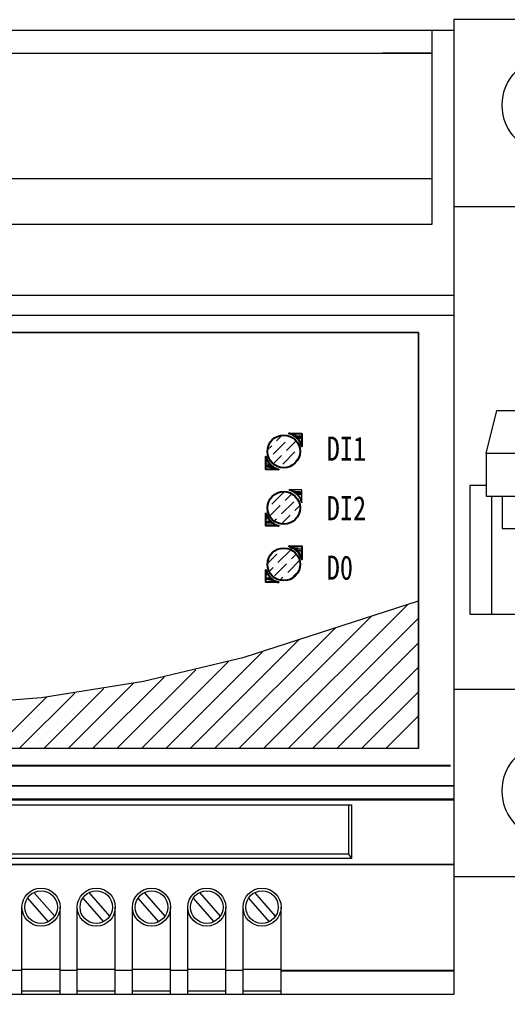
# Model space of a CAD drawing. Extents: x 232612 to 233112, y 334524 to 335324.
# Drawn here: x 232821.3 to 232866.8, y 335111.9 to 335202.9 of the extents above; entities that cross this region are included whole.
import ezdxf

# ---------------------------------------------------------------- set-up
doc = ezdxf.new("R2010")
doc.units = 0
doc.header["$MEASUREMENT"] = 0
doc.layers.add('细线', color=7, linetype='Continuous', lineweight=0)
doc.styles.add('-宋体', font='', dxfattribs={"width": 0.7})
doc.styles.get('-宋体').set_extended_font_data('NSimSun')

# ---------------------------------------------------------------- blocks, each defined once
blk = doc.blocks.new('Manufacturer光辉PartName电源监控Series宽度108ShellFrameLimitingCurrentRemarkPartTypeMinCurrent0MaxCurrent0PolesMinPower0MaxPower0LibType2DelFlgfalseUpdateDate')
at = {"lineweight": 0, "transparency": 33554687}
h = blk.add_hatch(color=0, dxfattribs=at)
h.dxf.hatch_style = 2
h.paths.add_polyline_path([(38.592, 7.37), (38.645, 7.352), (39.801, 7.352)])
h = blk.add_hatch(color=0, dxfattribs=at)
h.dxf.hatch_style = 2
h.paths.add_polyline_path([(38.645, 7.352), (38.699, 7.334), (39.801, 7.334)])
h = blk.add_hatch(color=0, dxfattribs=at)
h.dxf.hatch_style = 2
h.paths.add_polyline_path([(38.699, 7.334), (38.753, 7.317), (39.801, 7.317)])
h = blk.add_hatch(color=0, dxfattribs=at)
h.dxf.hatch_style = 2
h.paths.add_polyline_path([(38.753, 7.317), (38.807, 7.29), (39.801, 7.29)])
h = blk.add_hatch(color=0, dxfattribs=at)
h.dxf.hatch_style = 2
h.paths.add_polyline_path([(38.807, 7.29), (38.861, 7.263), (39.801, 7.263)])
h = blk.add_hatch(color=0, dxfattribs=at)
h.dxf.hatch_style = 2
h.paths.add_polyline_path([(38.861, 7.263), (38.915, 7.244), (39.801, 7.244)])
h = blk.add_hatch(color=0, dxfattribs=at)
h.dxf.hatch_style = 2
h.paths.add_polyline_path([(38.915, 7.244), (38.968, 7.218), (39.801, 7.218)])
h = blk.add_hatch(color=0, dxfattribs=at)
h.dxf.hatch_style = 2
h.paths.add_polyline_path([(38.968, 7.218), (39.022, 7.182), (39.801, 7.182)])
h = blk.add_hatch(color=0, dxfattribs=at)
h.dxf.hatch_style = 2
h.paths.add_polyline_path([(38.968, 7.218), (39.801, 7.218), (39.801, 7.182)])
h = blk.add_hatch(color=0, dxfattribs=at)
h.dxf.hatch_style = 2
h.paths.add_polyline_path([(39.022, 7.182), (39.067, 7.156), (39.801, 7.156)])
h = blk.add_hatch(color=0, dxfattribs=at)
h.dxf.hatch_style = 2
h.paths.add_polyline_path([(39.067, 7.156), (39.121, 7.119), (39.801, 7.119)])
h = blk.add_hatch(color=0, dxfattribs=at)
h.dxf.hatch_style = 2
h.paths.add_polyline_path([(39.067, 7.156), (39.801, 7.156), (39.801, 7.119)])
h = blk.add_hatch(color=0, dxfattribs=at)
h.dxf.hatch_style = 2
h.paths.add_polyline_path([(39.121, 7.119), (39.165, 7.084), (39.801, 7.084)])
h = blk.add_hatch(color=0, dxfattribs=at)
h.dxf.hatch_style = 2
h.paths.add_polyline_path([(39.121, 7.119), (39.801, 7.119), (39.801, 7.084)])
h = blk.add_hatch(color=0, dxfattribs=at)
h.dxf.hatch_style = 2
h.paths.add_polyline_path([(39.165, 7.084), (39.21, 7.048), (39.801, 7.048)])
h = blk.add_hatch(color=0, dxfattribs=at)
h.dxf.hatch_style = 2
h.paths.add_polyline_path([(39.165, 7.084), (39.801, 7.084), (39.801, 7.048)])
h = blk.add_hatch(color=0, dxfattribs=at)
h.dxf.hatch_style = 2
h.paths.add_polyline_path([(39.21, 7.048), (39.254, 7.013), (39.801, 7.013)])
h = blk.add_hatch(color=0, dxfattribs=at)
h.dxf.hatch_style = 2
h.paths.add_polyline_path([(39.21, 7.048), (39.801, 7.048), (39.801, 7.013)])
h = blk.add_hatch(color=0, dxfattribs=at)
h.dxf.hatch_style = 2
h.paths.add_polyline_path([(39.254, 7.013), (39.3, 6.977), (39.801, 6.977)])
h = blk.add_hatch(color=0, dxfattribs=at)
h.dxf.hatch_style = 2
h.paths.add_polyline_path([(39.254, 7.013), (39.801, 7.013), (39.801, 6.977)])
h = blk.add_hatch(color=0, dxfattribs=at)
h.dxf.hatch_style = 2
h.paths.add_polyline_path([(39.3, 6.977), (39.344, 6.941), (39.801, 6.941)])
h = blk.add_hatch(color=0, dxfattribs=at)
h.dxf.hatch_style = 2
h.paths.add_polyline_path([(39.3, 6.977), (39.801, 6.977), (39.801, 6.941)])
h = blk.add_hatch(color=0, dxfattribs=at)
h.dxf.hatch_style = 2
h.paths.add_polyline_path([(39.344, 6.941), (39.379, 6.896), (39.801, 6.896)])
h = blk.add_hatch(color=0, dxfattribs=at)
h.dxf.hatch_style = 2
h.paths.add_polyline_path([(39.344, 6.941), (39.801, 6.941), (39.801, 6.896)])
h = blk.add_hatch(color=0, dxfattribs=at)
h.dxf.hatch_style = 2
h.paths.add_polyline_path([(39.379, 6.896), (39.416, 6.861), (39.801, 6.861)])
h = blk.add_hatch(color=0, dxfattribs=at)
h.dxf.hatch_style = 2
h.paths.add_polyline_path([(39.379, 6.896), (39.801, 6.896), (39.801, 6.861)])
h = blk.add_hatch(color=0, dxfattribs=at)
h.dxf.hatch_style = 2
h.paths.add_polyline_path([(39.416, 6.861), (39.46, 6.816), (39.801, 6.816)])
h = blk.add_hatch(color=0, dxfattribs=at)
h.dxf.hatch_style = 2
h.paths.add_polyline_path([(39.46, 6.816), (39.496, 6.771), (39.801, 6.771)])
h = blk.add_hatch(color=0, dxfattribs=at)
h.dxf.hatch_style = 2
h.paths.add_polyline_path([(39.496, 6.771), (39.523, 6.727), (39.801, 6.727)])
h = blk.add_hatch(color=0, dxfattribs=at)
h.dxf.hatch_style = 2
h.paths.add_polyline_path([(39.523, 6.727), (39.558, 6.683), (39.801, 6.683)])
h = blk.add_hatch(color=0, dxfattribs=at)
h.dxf.hatch_style = 2
h.paths.add_polyline_path([(39.558, 6.683), (39.585, 6.637), (39.801, 6.637)])
h = blk.add_hatch(color=0, dxfattribs=at)
h.dxf.hatch_style = 2
h.paths.add_polyline_path([(39.585, 6.637), (39.621, 6.593), (39.801, 6.593)])
h = blk.add_hatch(color=0, dxfattribs=at)
h.dxf.hatch_style = 2
h.paths.add_polyline_path([(39.621, 6.593), (39.648, 6.539), (39.801, 6.539)])
h = blk.add_hatch(color=0, dxfattribs=at)
h.dxf.hatch_style = 2
h.paths.add_polyline_path([(39.621, 6.593), (39.801, 6.593), (39.801, 6.539)])
h = blk.add_hatch(color=0, dxfattribs=at)
h.dxf.hatch_style = 2
h.paths.add_polyline_path([(39.648, 6.539), (39.675, 6.495), (39.801, 6.495)])
h = blk.add_hatch(color=0, dxfattribs=at)
h.dxf.hatch_style = 2
h.paths.add_polyline_path([(39.693, 6.45), (39.72, 6.396), (39.801, 6.396)])
h = blk.add_hatch(color=0, dxfattribs=at)
h.dxf.hatch_style = 2
h.paths.add_polyline_path([(39.693, 6.45), (39.801, 6.45), (39.801, 6.396)])
h = blk.add_hatch(color=0, dxfattribs=at)
h.dxf.hatch_style = 2
h.paths.add_polyline_path([(36.435, 5.075), (36.435, 5.021), (36.507, 5.021)])
h = blk.add_hatch(color=0, dxfattribs=at)
h.dxf.hatch_style = 2
h.paths.add_polyline_path([(36.435, 5.075), (36.488, 5.075), (36.507, 5.021)])
h = blk.add_hatch(color=0, dxfattribs=at)
h.dxf.hatch_style = 2
h.paths.add_polyline_path([(36.435, 4.976), (36.525, 4.976), (36.552, 4.931)])
h = blk.add_hatch(color=0, dxfattribs=at)
h.dxf.hatch_style = 2
h.paths.add_polyline_path([(36.435, 4.931), (36.435, 4.878), (36.569, 4.878)])
h = blk.add_hatch(color=0, dxfattribs=at)
h.dxf.hatch_style = 2
h.paths.add_polyline_path([(36.435, 4.931), (36.552, 4.931), (36.569, 4.878)])
h = blk.add_hatch(color=0, dxfattribs=at)
h.dxf.hatch_style = 2
h.paths.add_polyline_path([(36.435, 4.878), (36.569, 4.878), (36.596, 4.833)])
h = blk.add_hatch(color=0, dxfattribs=at)
h.dxf.hatch_style = 2
h.paths.add_polyline_path([(36.435, 4.833), (36.596, 4.833), (36.623, 4.788)])
h = blk.add_hatch(color=0, dxfattribs=at)
h.dxf.hatch_style = 2
h.paths.add_polyline_path([(36.435, 4.788), (36.623, 4.788), (36.65, 4.744)])
h = blk.add_hatch(color=0, dxfattribs=at)
h.dxf.hatch_style = 2
h.paths.add_polyline_path([(36.435, 4.744), (36.435, 4.69), (36.686, 4.69)])
h = blk.add_hatch(color=0, dxfattribs=at)
h.dxf.hatch_style = 2
h.paths.add_polyline_path([(36.435, 4.744), (36.65, 4.744), (36.686, 4.69)])
h = blk.add_hatch(color=0, dxfattribs=at)
h.dxf.hatch_style = 2
h.paths.add_polyline_path([(36.435, 4.69), (36.686, 4.69), (36.712, 4.646)])
h = blk.add_hatch(color=0, dxfattribs=at)
h.dxf.hatch_style = 2
h.paths.add_polyline_path([(36.435, 4.646), (36.712, 4.646), (36.748, 4.601)])
h = blk.add_hatch(color=0, dxfattribs=at)
h.dxf.hatch_style = 2
h.paths.add_polyline_path([(36.435, 4.601), (36.748, 4.601), (36.784, 4.565)])
h = blk.add_hatch(color=0, dxfattribs=at)
h.dxf.hatch_style = 2
h.paths.add_polyline_path([(36.435, 4.565), (36.784, 4.565), (36.82, 4.521)])
h = blk.add_hatch(color=0, dxfattribs=at)
h.dxf.hatch_style = 2
h.paths.add_polyline_path([(36.435, 4.521), (36.82, 4.521), (36.864, 4.476)])
h = blk.add_hatch(color=0, dxfattribs=at)
h.dxf.hatch_style = 2
h.paths.add_polyline_path([(36.435, 4.476), (36.435, 4.44), (36.9, 4.44)])
h = blk.add_hatch(color=0, dxfattribs=at)
h.dxf.hatch_style = 2
h.paths.add_polyline_path([(36.435, 4.476), (36.864, 4.476), (36.9, 4.44)])
h = blk.add_hatch(color=0, dxfattribs=at)
h.dxf.hatch_style = 2
h.paths.add_polyline_path([(36.435, 4.44), (36.435, 4.396), (36.945, 4.396)])
h = blk.add_hatch(color=0, dxfattribs=at)
h.dxf.hatch_style = 2
h.paths.add_polyline_path([(36.435, 4.44), (36.9, 4.44), (36.945, 4.396)])
h = blk.add_hatch(color=0, dxfattribs=at)
h.dxf.hatch_style = 2
h.paths.add_polyline_path([(36.435, 4.396), (36.435, 4.36), (36.99, 4.36)])
h = blk.add_hatch(color=0, dxfattribs=at)
h.dxf.hatch_style = 2
h.paths.add_polyline_path([(36.435, 4.396), (36.945, 4.396), (36.99, 4.36)])
h = blk.add_hatch(color=0, dxfattribs=at)
h.dxf.hatch_style = 2
h.paths.add_polyline_path([(36.435, 4.36), (36.435, 4.324), (37.035, 4.324)])
h = blk.add_hatch(color=0, dxfattribs=at)
h.dxf.hatch_style = 2
h.paths.add_polyline_path([(36.435, 4.36), (36.99, 4.36), (37.035, 4.324)])
h = blk.add_hatch(color=0, dxfattribs=at)
h.dxf.hatch_style = 2
h.paths.add_polyline_path([(36.435, 4.324), (36.435, 4.289), (37.079, 4.289)])
h = blk.add_hatch(color=0, dxfattribs=at)
h.dxf.hatch_style = 2
h.paths.add_polyline_path([(36.435, 4.324), (37.035, 4.324), (37.079, 4.289)])
h = blk.add_hatch(color=0, dxfattribs=at)
h.dxf.hatch_style = 2
h.paths.add_polyline_path([(36.435, 4.289), (36.435, 4.252), (37.124, 4.252)])
h = blk.add_hatch(color=0, dxfattribs=at)
h.dxf.hatch_style = 2
h.paths.add_polyline_path([(36.435, 4.289), (37.079, 4.289), (37.124, 4.252)])
h = blk.add_hatch(color=0, dxfattribs=at)
h.dxf.hatch_style = 2
h.paths.add_polyline_path([(36.435, 4.252), (36.435, 4.217), (37.169, 4.217)])
h = blk.add_hatch(color=0, dxfattribs=at)
h.dxf.hatch_style = 2
h.paths.add_polyline_path([(36.435, 4.252), (37.124, 4.252), (37.169, 4.217)])
h = blk.add_hatch(color=0, dxfattribs=at)
h.dxf.hatch_style = 2
h.paths.add_polyline_path([(36.435, 4.217), (37.169, 4.217), (37.222, 4.19)])
h = blk.add_hatch(color=0, dxfattribs=at)
h.dxf.hatch_style = 2
h.paths.add_polyline_path([(36.435, 4.19), (37.222, 4.19), (37.276, 4.164)])
h = blk.add_hatch(color=0, dxfattribs=at)
h.dxf.hatch_style = 2
h.paths.add_polyline_path([(36.435, 4.164), (37.276, 4.164), (37.321, 4.137)])
h = blk.add_hatch(color=0, dxfattribs=at)
h.dxf.hatch_style = 2
h.paths.add_polyline_path([(36.435, 4.137), (37.321, 4.137), (37.374, 4.11)])
h = blk.add_hatch(color=0, dxfattribs=at)
h.dxf.hatch_style = 2
h.paths.add_polyline_path([(36.435, 4.11), (37.374, 4.11), (37.428, 4.083)])
h = blk.add_hatch(color=0, dxfattribs=at)
h.dxf.hatch_style = 2
h.paths.add_polyline_path([(36.435, 4.083), (37.428, 4.083), (37.482, 4.066)])
h = blk.add_hatch(color=0, dxfattribs=at)
h.dxf.hatch_style = 2
h.paths.add_polyline_path([(36.435, 4.066), (37.482, 4.066), (37.536, 4.039)])
h = blk.add_hatch(color=0, dxfattribs=at)
h.dxf.hatch_style = 2
h.paths.add_polyline_path([(36.435, 4.039), (37.536, 4.039), (37.59, 4.02)])
h = blk.add_hatch(color=0, dxfattribs=at)
h.dxf.hatch_style = 2
h.paths.add_polyline_path([(36.435, 4.02), (37.59, 4.02), (37.652, 4.003)])
h = blk.add_hatch(color=0, dxfattribs=at)
h.dxf.hatch_style = 2
h.paths.add_polyline_path([(38.592, 2.1), (38.645, 2.083), (39.801, 2.083)])
h = blk.add_hatch(color=0, dxfattribs=at)
h.dxf.hatch_style = 2
h.paths.add_polyline_path([(38.645, 2.083), (38.699, 2.064), (39.801, 2.064)])
h = blk.add_hatch(color=0, dxfattribs=at)
h.dxf.hatch_style = 2
h.paths.add_polyline_path([(38.699, 2.064), (38.753, 2.046), (39.801, 2.046)])
h = blk.add_hatch(color=0, dxfattribs=at)
h.dxf.hatch_style = 2
h.paths.add_polyline_path([(38.753, 2.046), (38.807, 2.02), (39.801, 2.02)])
h = blk.add_hatch(color=0, dxfattribs=at)
h.dxf.hatch_style = 2
h.paths.add_polyline_path([(38.807, 2.02), (38.861, 1.993), (39.801, 1.993)])
h = blk.add_hatch(color=0, dxfattribs=at)
h.dxf.hatch_style = 2
h.paths.add_polyline_path([(38.861, 1.993), (38.915, 1.975), (39.801, 1.975)])
h = blk.add_hatch(color=0, dxfattribs=at)
h.dxf.hatch_style = 2
h.paths.add_polyline_path([(38.915, 1.975), (38.968, 1.948), (39.801, 1.948)])
h = blk.add_hatch(color=0, dxfattribs=at)
h.dxf.hatch_style = 2
h.paths.add_polyline_path([(38.968, 1.948), (39.022, 1.912), (39.801, 1.912)])
h = blk.add_hatch(color=0, dxfattribs=at)
h.dxf.hatch_style = 2
h.paths.add_polyline_path([(38.968, 1.948), (39.801, 1.948), (39.801, 1.912)])
h = blk.add_hatch(color=0, dxfattribs=at)
h.dxf.hatch_style = 2
h.paths.add_polyline_path([(39.022, 1.912), (39.067, 1.885), (39.801, 1.885)])
h = blk.add_hatch(color=0, dxfattribs=at)
h.dxf.hatch_style = 2
h.paths.add_polyline_path([(39.067, 1.885), (39.121, 1.85), (39.801, 1.85)])
h = blk.add_hatch(color=0, dxfattribs=at)
h.dxf.hatch_style = 2
h.paths.add_polyline_path([(39.067, 1.885), (39.801, 1.885), (39.801, 1.85)])
h = blk.add_hatch(color=0, dxfattribs=at)
h.dxf.hatch_style = 2
h.paths.add_polyline_path([(39.121, 1.85), (39.165, 1.814), (39.801, 1.814)])
h = blk.add_hatch(color=0, dxfattribs=at)
h.dxf.hatch_style = 2
h.paths.add_polyline_path([(39.121, 1.85), (39.801, 1.85), (39.801, 1.814)])
h = blk.add_hatch(color=0, dxfattribs=at)
h.dxf.hatch_style = 2
h.paths.add_polyline_path([(39.165, 1.814), (39.21, 1.779), (39.801, 1.779)])
h = blk.add_hatch(color=0, dxfattribs=at)
h.dxf.hatch_style = 2
h.paths.add_polyline_path([(39.165, 1.814), (39.801, 1.814), (39.801, 1.779)])
h = blk.add_hatch(color=0, dxfattribs=at)
h.dxf.hatch_style = 2
h.paths.add_polyline_path([(39.21, 1.779), (39.254, 1.743), (39.801, 1.743)])
h = blk.add_hatch(color=0, dxfattribs=at)
h.dxf.hatch_style = 2
h.paths.add_polyline_path([(39.21, 1.779), (39.801, 1.779), (39.801, 1.743)])
h = blk.add_hatch(color=0, dxfattribs=at)
h.dxf.hatch_style = 2
h.paths.add_polyline_path([(39.254, 1.743), (39.3, 1.707), (39.801, 1.707)])
h = blk.add_hatch(color=0, dxfattribs=at)
h.dxf.hatch_style = 2
h.paths.add_polyline_path([(39.254, 1.743), (39.801, 1.743), (39.801, 1.707)])
h = blk.add_hatch(color=0, dxfattribs=at)
h.dxf.hatch_style = 2
h.paths.add_polyline_path([(39.3, 1.707), (39.344, 1.672), (39.801, 1.672)])
h = blk.add_hatch(color=0, dxfattribs=at)
h.dxf.hatch_style = 2
h.paths.add_polyline_path([(39.3, 1.707), (39.801, 1.707), (39.801, 1.672)])
h = blk.add_hatch(color=0, dxfattribs=at)
h.dxf.hatch_style = 2
h.paths.add_polyline_path([(39.344, 1.672), (39.379, 1.627), (39.801, 1.627)])
h = blk.add_hatch(color=0, dxfattribs=at)
h.dxf.hatch_style = 2
h.paths.add_polyline_path([(39.344, 1.672), (39.801, 1.672), (39.801, 1.627)])
h = blk.add_hatch(color=0, dxfattribs=at)
h.dxf.hatch_style = 2
h.paths.add_polyline_path([(39.379, 1.627), (39.416, 1.591), (39.801, 1.591)])
h = blk.add_hatch(color=0, dxfattribs=at)
h.dxf.hatch_style = 2
h.paths.add_polyline_path([(39.379, 1.627), (39.801, 1.627), (39.801, 1.591)])
h = blk.add_hatch(color=0, dxfattribs=at)
h.dxf.hatch_style = 2
h.paths.add_polyline_path([(39.416, 1.591), (39.46, 1.547), (39.801, 1.547)])
h = blk.add_hatch(color=0, dxfattribs=at)
h.dxf.hatch_style = 2
h.paths.add_polyline_path([(39.46, 1.547), (39.496, 1.502), (39.801, 1.502)])
h = blk.add_hatch(color=0, dxfattribs=at)
h.dxf.hatch_style = 2
h.paths.add_polyline_path([(39.496, 1.502), (39.523, 1.457), (39.801, 1.457)])
h = blk.add_hatch(color=0, dxfattribs=at)
h.dxf.hatch_style = 2
h.paths.add_polyline_path([(39.523, 1.457), (39.558, 1.412), (39.801, 1.412)])
h = blk.add_hatch(color=0, dxfattribs=at)
h.dxf.hatch_style = 2
h.paths.add_polyline_path([(39.558, 1.412), (39.585, 1.368), (39.801, 1.368)])
h = blk.add_hatch(color=0, dxfattribs=at)
h.dxf.hatch_style = 2
h.paths.add_polyline_path([(39.585, 1.368), (39.621, 1.323), (39.801, 1.323)])
h = blk.add_hatch(color=0, dxfattribs=at)
h.dxf.hatch_style = 2
h.paths.add_polyline_path([(39.621, 1.323), (39.648, 1.27), (39.801, 1.27)])
h = blk.add_hatch(color=0, dxfattribs=at)
h.dxf.hatch_style = 2
h.paths.add_polyline_path([(39.621, 1.323), (39.801, 1.323), (39.801, 1.27)])
h = blk.add_hatch(color=0, dxfattribs=at)
h.dxf.hatch_style = 2
h.paths.add_polyline_path([(39.648, 1.27), (39.675, 1.224), (39.801, 1.224)])
h = blk.add_hatch(color=0, dxfattribs=at)
h.dxf.hatch_style = 2
h.paths.add_polyline_path([(39.693, 1.18), (39.72, 1.126), (39.801, 1.126)])
h = blk.add_hatch(color=0, dxfattribs=at)
h.dxf.hatch_style = 2
h.paths.add_polyline_path([(39.693, 1.18), (39.801, 1.18), (39.801, 1.126)])
h = blk.add_hatch(color=0, dxfattribs=at)
h.dxf.hatch_style = 2
h.paths.add_polyline_path([(36.435, -0.196), (36.435, -0.249), (36.507, -0.249)])
h = blk.add_hatch(color=0, dxfattribs=at)
h.dxf.hatch_style = 2
h.paths.add_polyline_path([(36.435, -0.196), (36.488, -0.196), (36.507, -0.249)])
h = blk.add_hatch(color=0, dxfattribs=at)
h.dxf.hatch_style = 2
h.paths.add_polyline_path([(36.435, -0.294), (36.525, -0.294), (36.552, -0.338)])
h = blk.add_hatch(color=0, dxfattribs=at)
h.dxf.hatch_style = 2
h.paths.add_polyline_path([(36.435, -0.338), (36.435, -0.392), (36.569, -0.392)])
h = blk.add_hatch(color=0, dxfattribs=at)
h.dxf.hatch_style = 2
h.paths.add_polyline_path([(36.435, -0.338), (36.552, -0.338), (36.569, -0.392)])
h = blk.add_hatch(color=0, dxfattribs=at)
h.dxf.hatch_style = 2
h.paths.add_polyline_path([(36.435, -0.392), (36.569, -0.392), (36.596, -0.436)])
h = blk.add_hatch(color=0, dxfattribs=at)
h.dxf.hatch_style = 2
h.paths.add_polyline_path([(36.435, -0.436), (36.596, -0.436), (36.623, -0.481)])
h = blk.add_hatch(color=0, dxfattribs=at)
h.dxf.hatch_style = 2
h.paths.add_polyline_path([(36.435, -0.481), (36.623, -0.481), (36.65, -0.526)])
h = blk.add_hatch(color=0, dxfattribs=at)
h.dxf.hatch_style = 2
h.paths.add_polyline_path([(36.435, -0.526), (36.435, -0.58), (36.686, -0.58)])
h = blk.add_hatch(color=0, dxfattribs=at)
h.dxf.hatch_style = 2
h.paths.add_polyline_path([(36.435, -0.526), (36.65, -0.526), (36.686, -0.58)])
h = blk.add_hatch(color=0, dxfattribs=at)
h.dxf.hatch_style = 2
h.paths.add_polyline_path([(36.435, -0.58), (36.686, -0.58), (36.712, -0.624)])
h = blk.add_hatch(color=0, dxfattribs=at)
h.dxf.hatch_style = 2
h.paths.add_polyline_path([(36.435, -0.624), (36.712, -0.624), (36.748, -0.669)])
h = blk.add_hatch(color=0, dxfattribs=at)
h.dxf.hatch_style = 2
h.paths.add_polyline_path([(36.435, -0.669), (36.748, -0.669), (36.784, -0.705)])
h = blk.add_hatch(color=0, dxfattribs=at)
h.dxf.hatch_style = 2
h.paths.add_polyline_path([(36.435, -0.705), (36.784, -0.705), (36.82, -0.749)])
h = blk.add_hatch(color=0, dxfattribs=at)
h.dxf.hatch_style = 2
h.paths.add_polyline_path([(36.435, -0.749), (36.82, -0.749), (36.864, -0.794)])
h = blk.add_hatch(color=0, dxfattribs=at)
h.dxf.hatch_style = 2
h.paths.add_polyline_path([(36.435, -0.794), (36.435, -0.83), (36.9, -0.83)])
h = blk.add_hatch(color=0, dxfattribs=at)
h.dxf.hatch_style = 2
h.paths.add_polyline_path([(36.435, -0.794), (36.864, -0.794), (36.9, -0.83)])
h = blk.add_hatch(color=0, dxfattribs=at)
h.dxf.hatch_style = 2
h.paths.add_polyline_path([(36.435, -0.83), (36.435, -0.874), (36.945, -0.874)])
h = blk.add_hatch(color=0, dxfattribs=at)
h.dxf.hatch_style = 2
h.paths.add_polyline_path([(36.435, -0.83), (36.9, -0.83), (36.945, -0.874)])
h = blk.add_hatch(color=0, dxfattribs=at)
h.dxf.hatch_style = 2
h.paths.add_polyline_path([(36.435, -0.874), (36.435, -0.91), (36.99, -0.91)])
h = blk.add_hatch(color=0, dxfattribs=at)
h.dxf.hatch_style = 2
h.paths.add_polyline_path([(36.435, -0.874), (36.945, -0.874), (36.99, -0.91)])
h = blk.add_hatch(color=0, dxfattribs=at)
h.dxf.hatch_style = 2
h.paths.add_polyline_path([(36.435, -0.91), (36.435, -0.946), (37.035, -0.946)])
h = blk.add_hatch(color=0, dxfattribs=at)
h.dxf.hatch_style = 2
h.paths.add_polyline_path([(36.435, -0.91), (36.99, -0.91), (37.035, -0.946)])
h = blk.add_hatch(color=0, dxfattribs=at)
h.dxf.hatch_style = 2
h.paths.add_polyline_path([(36.435, -0.946), (36.435, -0.982), (37.079, -0.982)])
h = blk.add_hatch(color=0, dxfattribs=at)
h.dxf.hatch_style = 2
h.paths.add_polyline_path([(36.435, -0.946), (37.035, -0.946), (37.079, -0.982)])
h = blk.add_hatch(color=0, dxfattribs=at)
h.dxf.hatch_style = 2
h.paths.add_polyline_path([(36.435, -0.982), (36.435, -1.017), (37.124, -1.017)])
h = blk.add_hatch(color=0, dxfattribs=at)
h.dxf.hatch_style = 2
h.paths.add_polyline_path([(36.435, -0.982), (37.079, -0.982), (37.124, -1.017)])
h = blk.add_hatch(color=0, dxfattribs=at)
h.dxf.hatch_style = 2
h.paths.add_polyline_path([(36.435, -1.017), (36.435, -1.053), (37.169, -1.053)])
h = blk.add_hatch(color=0, dxfattribs=at)
h.dxf.hatch_style = 2
h.paths.add_polyline_path([(36.435, -1.017), (37.124, -1.017), (37.169, -1.053)])
h = blk.add_hatch(color=0, dxfattribs=at)
h.dxf.hatch_style = 2
h.paths.add_polyline_path([(36.435, -1.053), (37.169, -1.053), (37.222, -1.08)])
h = blk.add_hatch(color=0, dxfattribs=at)
h.dxf.hatch_style = 2
h.paths.add_polyline_path([(36.435, -1.08), (37.222, -1.08), (37.276, -1.107)])
h = blk.add_hatch(color=0, dxfattribs=at)
h.dxf.hatch_style = 2
h.paths.add_polyline_path([(36.435, -1.107), (37.276, -1.107), (37.321, -1.133)])
h = blk.add_hatch(color=0, dxfattribs=at)
h.dxf.hatch_style = 2
h.paths.add_polyline_path([(36.435, -1.133), (37.321, -1.133), (37.374, -1.16)])
h = blk.add_hatch(color=0, dxfattribs=at)
h.dxf.hatch_style = 2
h.paths.add_polyline_path([(36.435, -1.16), (37.374, -1.16), (37.428, -1.187)])
h = blk.add_hatch(color=0, dxfattribs=at)
h.dxf.hatch_style = 2
h.paths.add_polyline_path([(36.435, -1.187), (37.428, -1.187), (37.482, -1.205)])
h = blk.add_hatch(color=0, dxfattribs=at)
h.dxf.hatch_style = 2
h.paths.add_polyline_path([(36.435, -1.205), (37.482, -1.205), (37.536, -1.232)])
h = blk.add_hatch(color=0, dxfattribs=at)
h.dxf.hatch_style = 2
h.paths.add_polyline_path([(36.435, -1.232), (37.536, -1.232), (37.59, -1.249)])
h = blk.add_hatch(color=0, dxfattribs=at)
h.dxf.hatch_style = 2
h.paths.add_polyline_path([(36.435, -1.249), (37.59, -1.249), (37.652, -1.258)])
h = blk.add_hatch(color=0, dxfattribs=at)
h.dxf.hatch_style = 2
h.paths.add_polyline_path([(38.592, -3.17), (38.645, -3.188), (39.801, -3.188)])
h = blk.add_hatch(color=0, dxfattribs=at)
h.dxf.hatch_style = 2
h.paths.add_polyline_path([(38.645, -3.188), (38.699, -3.205), (39.801, -3.205)])
h = blk.add_hatch(color=0, dxfattribs=at)
h.dxf.hatch_style = 2
h.paths.add_polyline_path([(38.699, -3.205), (38.753, -3.223), (39.801, -3.223)])
h = blk.add_hatch(color=0, dxfattribs=at)
h.dxf.hatch_style = 2
h.paths.add_polyline_path([(38.753, -3.223), (38.807, -3.25), (39.801, -3.25)])
h = blk.add_hatch(color=0, dxfattribs=at)
h.dxf.hatch_style = 2
h.paths.add_polyline_path([(38.807, -3.25), (38.861, -3.277), (39.801, -3.277)])
h = blk.add_hatch(color=0, dxfattribs=at)
h.dxf.hatch_style = 2
h.paths.add_polyline_path([(38.861, -3.277), (38.915, -3.295), (39.801, -3.295)])
h = blk.add_hatch(color=0, dxfattribs=at)
h.dxf.hatch_style = 2
h.paths.add_polyline_path([(38.915, -3.295), (38.968, -3.322), (39.801, -3.322)])
h = blk.add_hatch(color=0, dxfattribs=at)
h.dxf.hatch_style = 2
h.paths.add_polyline_path([(38.968, -3.322), (39.022, -3.357), (39.801, -3.357)])
h = blk.add_hatch(color=0, dxfattribs=at)
h.dxf.hatch_style = 2
h.paths.add_polyline_path([(38.968, -3.322), (39.801, -3.322), (39.801, -3.357)])
h = blk.add_hatch(color=0, dxfattribs=at)
h.dxf.hatch_style = 2
h.paths.add_polyline_path([(39.022, -3.357), (39.067, -3.384), (39.801, -3.384)])
h = blk.add_hatch(color=0, dxfattribs=at)
h.dxf.hatch_style = 2
h.paths.add_polyline_path([(39.067, -3.384), (39.121, -3.42), (39.801, -3.42)])
h = blk.add_hatch(color=0, dxfattribs=at)
h.dxf.hatch_style = 2
h.paths.add_polyline_path([(39.067, -3.384), (39.801, -3.384), (39.801, -3.42)])
h = blk.add_hatch(color=0, dxfattribs=at)
h.dxf.hatch_style = 2
h.paths.add_polyline_path([(39.121, -3.42), (39.165, -3.455), (39.801, -3.455)])
h = blk.add_hatch(color=0, dxfattribs=at)
h.dxf.hatch_style = 2
h.paths.add_polyline_path([(39.121, -3.42), (39.801, -3.42), (39.801, -3.455)])
h = blk.add_hatch(color=0, dxfattribs=at)
h.dxf.hatch_style = 2
h.paths.add_polyline_path([(39.165, -3.455), (39.21, -3.482), (39.801, -3.482)])
h = blk.add_hatch(color=0, dxfattribs=at)
h.dxf.hatch_style = 2
h.paths.add_polyline_path([(39.21, -3.482), (39.254, -3.527), (39.801, -3.527)])
h = blk.add_hatch(color=0, dxfattribs=at)
h.dxf.hatch_style = 2
h.paths.add_polyline_path([(39.21, -3.482), (39.801, -3.482), (39.801, -3.527)])
h = blk.add_hatch(color=0, dxfattribs=at)
h.dxf.hatch_style = 2
h.paths.add_polyline_path([(39.254, -3.527), (39.3, -3.563), (39.801, -3.563)])
h = blk.add_hatch(color=0, dxfattribs=at)
h.dxf.hatch_style = 2
h.paths.add_polyline_path([(39.254, -3.527), (39.801, -3.527), (39.801, -3.563)])
h = blk.add_hatch(color=0, dxfattribs=at)
h.dxf.hatch_style = 2
h.paths.add_polyline_path([(39.3, -3.563), (39.344, -3.599), (39.801, -3.599)])
h = blk.add_hatch(color=0, dxfattribs=at)
h.dxf.hatch_style = 2
h.paths.add_polyline_path([(39.3, -3.563), (39.801, -3.563), (39.801, -3.599)])
h = blk.add_hatch(color=0, dxfattribs=at)
h.dxf.hatch_style = 2
h.paths.add_polyline_path([(39.344, -3.599), (39.379, -3.643), (39.801, -3.643)])
h = blk.add_hatch(color=0, dxfattribs=at)
h.dxf.hatch_style = 2
h.paths.add_polyline_path([(39.344, -3.599), (39.801, -3.599), (39.801, -3.643)])
h = blk.add_hatch(color=0, dxfattribs=at)
h.dxf.hatch_style = 2
h.paths.add_polyline_path([(39.379, -3.643), (39.416, -3.679), (39.801, -3.679)])
h = blk.add_hatch(color=0, dxfattribs=at)
h.dxf.hatch_style = 2
h.paths.add_polyline_path([(39.379, -3.643), (39.801, -3.643), (39.801, -3.679)])
h = blk.add_hatch(color=0, dxfattribs=at)
h.dxf.hatch_style = 2
h.paths.add_polyline_path([(39.416, -3.679), (39.46, -3.724), (39.801, -3.724)])
h = blk.add_hatch(color=0, dxfattribs=at)
h.dxf.hatch_style = 2
h.paths.add_polyline_path([(39.46, -3.724), (39.496, -3.768), (39.801, -3.768)])
h = blk.add_hatch(color=0, dxfattribs=at)
h.dxf.hatch_style = 2
h.paths.add_polyline_path([(39.496, -3.768), (39.523, -3.813), (39.801, -3.813)])
h = blk.add_hatch(color=0, dxfattribs=at)
h.dxf.hatch_style = 2
h.paths.add_polyline_path([(39.523, -3.813), (39.558, -3.857), (39.801, -3.857)])
h = blk.add_hatch(color=0, dxfattribs=at)
h.dxf.hatch_style = 2
h.paths.add_polyline_path([(39.558, -3.857), (39.585, -3.902), (39.801, -3.902)])
h = blk.add_hatch(color=0, dxfattribs=at)
h.dxf.hatch_style = 2
h.paths.add_polyline_path([(39.585, -3.902), (39.621, -3.947), (39.801, -3.947)])
h = blk.add_hatch(color=0, dxfattribs=at)
h.dxf.hatch_style = 2
h.paths.add_polyline_path([(39.621, -3.947), (39.648, -4.001), (39.801, -4.001)])
h = blk.add_hatch(color=0, dxfattribs=at)
h.dxf.hatch_style = 2
h.paths.add_polyline_path([(39.621, -3.947), (39.801, -3.947), (39.801, -4.001)])
h = blk.add_hatch(color=0, dxfattribs=at)
h.dxf.hatch_style = 2
h.paths.add_polyline_path([(39.648, -4.001), (39.675, -4.045), (39.801, -4.045)])
h = blk.add_hatch(color=0, dxfattribs=at)
h.dxf.hatch_style = 2
h.paths.add_polyline_path([(39.693, -4.089), (39.72, -4.143), (39.801, -4.143)])
h = blk.add_hatch(color=0, dxfattribs=at)
h.dxf.hatch_style = 2
h.paths.add_polyline_path([(39.693, -4.089), (39.801, -4.089), (39.801, -4.143)])
h = blk.add_hatch(color=0, dxfattribs=at)
h.dxf.hatch_style = 2
h.paths.add_polyline_path([(36.435, -5.465), (36.435, -5.519), (36.507, -5.519)])
h = blk.add_hatch(color=0, dxfattribs=at)
h.dxf.hatch_style = 2
h.paths.add_polyline_path([(36.435, -5.465), (36.488, -5.465), (36.507, -5.519)])
h = blk.add_hatch(color=0, dxfattribs=at)
h.dxf.hatch_style = 2
h.paths.add_polyline_path([(36.435, -5.563), (36.525, -5.563), (36.552, -5.609)])
h = blk.add_hatch(color=0, dxfattribs=at)
h.dxf.hatch_style = 2
h.paths.add_polyline_path([(36.435, -5.609), (36.435, -5.661), (36.569, -5.661)])
h = blk.add_hatch(color=0, dxfattribs=at)
h.dxf.hatch_style = 2
h.paths.add_polyline_path([(36.435, -5.609), (36.552, -5.609), (36.569, -5.661)])
h = blk.add_hatch(color=0, dxfattribs=at)
h.dxf.hatch_style = 2
h.paths.add_polyline_path([(36.435, -5.661), (36.569, -5.661), (36.596, -5.707)])
h = blk.add_hatch(color=0, dxfattribs=at)
h.dxf.hatch_style = 2
h.paths.add_polyline_path([(36.435, -5.707), (36.596, -5.707), (36.623, -5.751)])
h = blk.add_hatch(color=0, dxfattribs=at)
h.dxf.hatch_style = 2
h.paths.add_polyline_path([(36.435, -5.751), (36.623, -5.751), (36.65, -5.795)])
h = blk.add_hatch(color=0, dxfattribs=at)
h.dxf.hatch_style = 2
h.paths.add_polyline_path([(36.435, -5.795), (36.435, -5.849), (36.686, -5.849)])
h = blk.add_hatch(color=0, dxfattribs=at)
h.dxf.hatch_style = 2
h.paths.add_polyline_path([(36.435, -5.795), (36.65, -5.795), (36.686, -5.849)])
h = blk.add_hatch(color=0, dxfattribs=at)
h.dxf.hatch_style = 2
h.paths.add_polyline_path([(36.435, -5.849), (36.686, -5.849), (36.712, -5.894)])
h = blk.add_hatch(color=0, dxfattribs=at)
h.dxf.hatch_style = 2
h.paths.add_polyline_path([(36.435, -5.894), (36.712, -5.894), (36.748, -5.939)])
h = blk.add_hatch(color=0, dxfattribs=at)
h.dxf.hatch_style = 2
h.paths.add_polyline_path([(36.435, -5.939), (36.748, -5.939), (36.784, -5.974)])
h = blk.add_hatch(color=0, dxfattribs=at)
h.dxf.hatch_style = 2
h.paths.add_polyline_path([(36.435, -6.019), (36.82, -6.019), (36.864, -6.064)])
h = blk.add_hatch(color=0, dxfattribs=at)
h.dxf.hatch_style = 2
h.paths.add_polyline_path([(36.435, -6.064), (36.435, -6.099), (36.9, -6.099)])
h = blk.add_hatch(color=0, dxfattribs=at)
h.dxf.hatch_style = 2
h.paths.add_polyline_path([(36.435, -6.064), (36.864, -6.064), (36.9, -6.099)])
h = blk.add_hatch(color=0, dxfattribs=at)
h.dxf.hatch_style = 2
h.paths.add_polyline_path([(36.435, -6.099), (36.435, -6.144), (36.945, -6.144)])
h = blk.add_hatch(color=0, dxfattribs=at)
h.dxf.hatch_style = 2
h.paths.add_polyline_path([(36.435, -6.099), (36.9, -6.099), (36.945, -6.144)])
h = blk.add_hatch(color=0, dxfattribs=at)
h.dxf.hatch_style = 2
h.paths.add_polyline_path([(36.435, -6.144), (36.435, -6.18), (36.99, -6.18)])
h = blk.add_hatch(color=0, dxfattribs=at)
h.dxf.hatch_style = 2
h.paths.add_polyline_path([(36.435, -6.144), (36.945, -6.144), (36.99, -6.18)])
h = blk.add_hatch(color=0, dxfattribs=at)
h.dxf.hatch_style = 2
h.paths.add_polyline_path([(36.435, -6.18), (36.435, -6.216), (37.035, -6.216)])
h = blk.add_hatch(color=0, dxfattribs=at)
h.dxf.hatch_style = 2
h.paths.add_polyline_path([(36.435, -6.18), (36.99, -6.18), (37.035, -6.216)])
h = blk.add_hatch(color=0, dxfattribs=at)
h.dxf.hatch_style = 2
h.paths.add_polyline_path([(36.435, -6.216), (36.435, -6.251), (37.079, -6.251)])
h = blk.add_hatch(color=0, dxfattribs=at)
h.dxf.hatch_style = 2
h.paths.add_polyline_path([(36.435, -6.216), (37.035, -6.216), (37.079, -6.251)])
h = blk.add_hatch(color=0, dxfattribs=at)
h.dxf.hatch_style = 2
h.paths.add_polyline_path([(36.435, -6.251), (36.435, -6.287), (37.124, -6.287)])
h = blk.add_hatch(color=0, dxfattribs=at)
h.dxf.hatch_style = 2
h.paths.add_polyline_path([(36.435, -6.251), (37.079, -6.251), (37.124, -6.287)])
h = blk.add_hatch(color=0, dxfattribs=at)
h.dxf.hatch_style = 2
h.paths.add_polyline_path([(36.435, -6.287), (36.435, -6.322), (37.169, -6.322)])
h = blk.add_hatch(color=0, dxfattribs=at)
h.dxf.hatch_style = 2
h.paths.add_polyline_path([(36.435, -6.287), (37.124, -6.287), (37.169, -6.322)])
h = blk.add_hatch(color=0, dxfattribs=at)
h.dxf.hatch_style = 2
h.paths.add_polyline_path([(36.435, -6.322), (37.169, -6.322), (37.222, -6.349)])
h = blk.add_hatch(color=0, dxfattribs=at)
h.dxf.hatch_style = 2
h.paths.add_polyline_path([(36.435, -6.349), (37.222, -6.349), (37.276, -6.376)])
h = blk.add_hatch(color=0, dxfattribs=at)
h.dxf.hatch_style = 2
h.paths.add_polyline_path([(36.435, -6.376), (37.276, -6.376), (37.321, -6.403)])
h = blk.add_hatch(color=0, dxfattribs=at)
h.dxf.hatch_style = 2
h.paths.add_polyline_path([(36.435, -6.403), (37.321, -6.403), (37.374, -6.43)])
h = blk.add_hatch(color=0, dxfattribs=at)
h.dxf.hatch_style = 2
h.paths.add_polyline_path([(36.435, -6.43), (37.374, -6.43), (37.428, -6.456)])
h = blk.add_hatch(color=0, dxfattribs=at)
h.dxf.hatch_style = 2
h.paths.add_polyline_path([(36.435, -6.456), (37.428, -6.456), (37.482, -6.474)])
h = blk.add_hatch(color=0, dxfattribs=at)
h.dxf.hatch_style = 2
h.paths.add_polyline_path([(36.435, -6.474), (37.482, -6.474), (37.536, -6.501)])
h = blk.add_hatch(color=0, dxfattribs=at)
h.dxf.hatch_style = 2
h.paths.add_polyline_path([(36.435, -6.501), (37.536, -6.501), (37.59, -6.519)])
h = blk.add_hatch(color=0, dxfattribs=at)
h.dxf.hatch_style = 2
h.paths.add_polyline_path([(36.435, -6.519), (37.59, -6.519), (37.652, -6.528)])
at = {"color": 0, "lineweight": 0, "transparency": 33554687}
blk.add_line((-54, 20.276), (54, 20.276), dxfattribs=at)
for points in [[(-54, 45), (54, 45), (54, -45), (-54, -45)], [(-51.87, 45), (51.924, 45), (51.924, 26.859), (-51.87, 26.859)], [(-51.87, 42.856), (51.924, 42.856), (51.924, 31.119), (-51.87, 31.119)], [(-54, 18.419), (54, 18.419), (54, -25.526), (-54, -25.526)], [(-51.028, 16.784), (50.68, 16.784), (50.68, -22.025), (-51.028, -22.025)]]:
    blk.add_lwpolyline(points, close=True, dxfattribs=at)
for points in [[(51.924, 42.856), (47.323, 42.856)], [(50.68, 16.784), (-51.028, 16.784)], [(34.021, 16.784), (-51.028, 16.784)], [(50.68, -22.025), (50.68, 16.784)], [(38.592, 7.37), (38.645, 7.352), (38.699, 7.334), (38.753, 7.317), (38.807, 7.29), (38.861, 7.263), (38.915, 7.244), (38.968, 7.218), (39.022, 7.182), (39.067, 7.156), (39.121, 7.119), (39.165, 7.084), (39.21, 7.048), (39.254, 7.013), (39.3, 6.977), (39.344, 6.941), (39.379, 6.896), (39.416, 6.861), (39.46, 6.816), (39.496, 6.771), (39.523, 6.727), (39.558, 6.683), (39.585, 6.637), (39.621, 6.593), (39.648, 6.539), (39.675, 6.495), (39.693, 6.45), (39.72, 6.396), (39.737, 6.352), (39.756, 6.307), (39.774, 6.253), (39.791, 6.209), (39.801, 6.155)], [(39.801, 7.37), (38.592, 7.37)], [(39.801, 6.155), (39.801, 7.37)], [(37.116, 5.423), (38.252, 6.557)], [(37.455, 6.673), (37.983, 7.2)], [(38.368, 5.762), (39.281, 6.673)], [(38.709, 7.013), (38.762, 7.066)], [(36.605, 5.824), (36.999, 6.218)], [(38.019, 4.512), (39.165, 5.646)], [(36.596, 4.833), (36.569, 4.878), (36.552, 4.931), (36.525, 4.976), (36.507, 5.021), (36.488, 5.075), (36.471, 5.119), (36.453, 5.163), (36.435, 5.217)], [(36.435, 5.217), (36.435, 4.003)], [(37.652, 4.003), (37.59, 4.02), (37.536, 4.039), (37.482, 4.066), (37.428, 4.083), (37.374, 4.11), (37.321, 4.137), (37.276, 4.164), (37.222, 4.19), (37.169, 4.217), (37.124, 4.252), (37.079, 4.289), (37.035, 4.324), (36.99, 4.36), (36.945, 4.396), (36.9, 4.44), (36.864, 4.476), (36.82, 4.521), (36.784, 4.565), (36.748, 4.601), (36.712, 4.646), (36.686, 4.69), (36.65, 4.744), (36.623, 4.788), (36.596, 4.833)], [(37.133, 4.529), (37.912, 5.307)], [(39.273, 4.851), (39.523, 5.101)], [(36.435, 4.003), (37.652, 4.003)], [(38.709, 4.289), (38.816, 4.396)], [(36.999, 0.761), (38.135, 1.895)], [(38.592, 2.1), (38.645, 2.083), (38.699, 2.064), (38.753, 2.046), (38.807, 2.02), (38.861, 1.993), (38.915, 1.975), (38.968, 1.948), (39.022, 1.912), (39.067, 1.885), (39.121, 1.85), (39.165, 1.814), (39.21, 1.779), (39.254, 1.743), (39.3, 1.707), (39.344, 1.672), (39.379, 1.627), (39.416, 1.591), (39.46, 1.547), (39.496, 1.502), (39.523, 1.457), (39.558, 1.412), (39.585, 1.368), (39.621, 1.323), (39.648, 1.27), (39.675, 1.224), (39.693, 1.18), (39.72, 1.126), (39.737, 1.082), (39.756, 1.037), (39.774, 0.984), (39.791, 0.939), (39.801, 0.886)], [(39.801, 2.1), (38.592, 2.1)], [(39.801, 0.886), (39.801, 2.1)], [(37.912, -0.15), (39.048, 0.984)], [(38.252, 1.099), (38.888, 1.734)], [(36.802, -0.348), (37.796, 0.644)], [(39.165, 0.188), (39.621, 0.653)], [(37.652, -1.258), (37.59, -1.249), (37.536, -1.232), (37.482, -1.205), (37.428, -1.187), (37.374, -1.16), (37.321, -1.133), (37.276, -1.107), (37.222, -1.08), (37.169, -1.053), (37.124, -1.017), (37.079, -0.982), (37.035, -0.946), (36.99, -0.91), (36.945, -0.874), (36.9, -0.83), (36.864, -0.794), (36.82, -0.749), (36.784, -0.705), (36.748, -0.669), (36.712, -0.624), (36.686, -0.58), (36.65, -0.526), (36.623, -0.481), (36.596, -0.436), (36.569, -0.392), (36.552, -0.338), (36.525, -0.294), (36.507, -0.249), (36.488, -0.196), (36.471, -0.15), (36.453, -0.106), (36.435, -0.052)], [(36.435, -0.052), (36.435, -1.258)], [(37.241, -0.821), (37.455, -0.606)], [(37.885, -1.088), (38.709, -0.267)], [(36.435, -1.258), (37.652, -1.258)], [(37.58, -4.688), (38.726, -3.545)], [(37.93, -3.438), (38.029, -3.34)], [(38.592, -3.17), (38.645, -3.188), (38.699, -3.205), (38.753, -3.223), (38.807, -3.25), (38.861, -3.277), (38.915, -3.295), (38.968, -3.322), (39.022, -3.357), (39.067, -3.384), (39.121, -3.42), (39.165, -3.455), (39.21, -3.482), (39.254, -3.527), (39.3, -3.563), (39.344, -3.599)], [(39.801, -3.17), (38.592, -3.17)], [(39.344, -3.599), (39.379, -3.643), (39.416, -3.679), (39.46, -3.724), (39.496, -3.768), (39.523, -3.813), (39.558, -3.857), (39.585, -3.902), (39.621, -3.947), (39.648, -4.001), (39.675, -4.045), (39.693, -4.089), (39.72, -4.143), (39.737, -4.187), (39.756, -4.233), (39.774, -4.287), (39.791, -4.331), (39.801, -4.385)], [(39.801, -4.385), (39.801, -3.17)], [(36.605, -4.76), (37.474, -3.893)], [(38.493, -5.599), (39.604, -4.492)], [(38.834, -4.349), (39.3, -3.884)], [(37.652, -6.528), (37.59, -6.519), (37.536, -6.501), (37.482, -6.474), (37.428, -6.456), (37.374, -6.43), (37.321, -6.403), (37.276, -6.376), (37.222, -6.349), (37.169, -6.322), (37.124, -6.287), (37.079, -6.251), (37.035, -6.216), (36.99, -6.18), (36.945, -6.144), (36.9, -6.099), (36.864, -6.064), (36.82, -6.019), (36.784, -5.974), (36.748, -5.939), (36.712, -5.894), (36.686, -5.849), (36.65, -5.795), (36.623, -5.751), (36.596, -5.707), (36.569, -5.661), (36.552, -5.609), (36.525, -5.563), (36.507, -5.519), (36.488, -5.465), (36.471, -5.421), (36.453, -5.376), (36.435, -5.322)], [(36.435, -5.322), (36.435, -6.528)], [(36.748, -5.519), (37.124, -5.144)], [(37.241, -5.939), (38.377, -4.804)], [(37.759, -6.331), (38.037, -6.055)], [(38.78, -6.224), (39.29, -5.707)], [(36.435, -6.528), (37.652, -6.528)], [(-51.028, -7.453), (-32.28, -13.531), (-22.899, -15.764), (-13.367, -17.273), (-3.754, -18.024), (5.895, -18.024), (15.507, -17.273), (25.04, -15.764), (34.42, -13.531), (50.68, -8.26)], [(36.246, -22.016), (49.718, -8.572)], [(33.973, -22.016), (46.334, -9.669)], [(38.519, -22.025), (50.68, -9.867)], [(31.69, -22.016), (42.971, -10.759)], [(29.417, -22.016), (39.604, -11.85)], [(40.793, -22.025), (50.68, -12.186)], [(27.143, -22.007), (36.209, -12.951)], [(24.87, -22.007), (32.961, -13.923)], [(43.075, -22.025), (50.68, -14.435)], [(20.314, -21.998), (26.955, -15.37)], [(22.588, -22.007), (29.9, -14.701)], [(18.041, -21.998), (24.1, -15.951)], [(11.211, -21.989), (16, -17.211)], [(13.484, -21.989), (18.622, -16.862)], [(15.767, -21.998), (21.325, -16.442)], [(45.367, -22.025), (50.68, -16.738)], [(47.643, -22.025), (50.68, -18.994)], [(-53.696, -23.597), (53.696, -23.597)], [(-53.696, -23.669), (53.696, -23.669)], [(-54, -25.526), (54, -25.526)], [(-54, -26.752), (54, -26.752)], [(-54, -26.842), (54, -26.842)], [(-42.85, -27.297), (44.453, -27.297)], [(44.149, -27.297), (44.149, -31.897)], [(44.453, -27.297), (44.453, -32.308)], [(44.453, -32.308), (-44.453, -32.308)], [(44.149, -31.897), (-44.148, -31.897)], [(44.149, -31.897), (44.453, -32.308)], [(54, -32.879), (-54, -32.879)], [(54, -32.889), (-54, -32.889)], [(16.742, -37.676), (14.808, -35.479)], [(21.897, -37.676), (19.964, -35.479)], [(27.053, -37.676), (25.12, -35.479)], [(32.208, -37.676), (30.276, -35.479)], [(37.364, -37.676), (35.431, -35.479)], [(14.2, -36.015), (16.133, -38.212)], [(19.355, -36.015), (21.289, -38.212)], [(24.511, -36.015), (26.444, -38.212)], [(29.667, -36.015), (31.6, -38.212)], [(34.823, -36.015), (36.755, -38.212)], [(13.691, -44.956), (13.691, -36.845)], [(17.244, -44.956), (17.244, -36.845)], [(18.846, -44.956), (18.846, -36.845)], [(22.399, -44.956), (22.399, -36.845)], [(24.002, -44.956), (24.002, -36.845)], [(27.555, -44.956), (27.555, -36.845)], [(29.165, -44.956), (29.165, -36.845)], [(32.71, -44.956), (32.71, -36.845)], [(34.321, -44.956), (34.321, -36.845)], [(37.866, -44.956), (37.866, -36.845)], [(13.691, -42.767), (12.088, -42.767)], [(13.691, -42.633), (17.244, -42.633)], [(18.846, -42.767), (17.244, -42.767)], [(18.846, -42.633), (22.399, -42.633)], [(24.002, -42.767), (22.399, -42.767)], [(24.002, -42.633), (27.555, -42.633)], [(29.165, -42.767), (27.555, -42.767)], [(29.165, -42.633), (32.71, -42.633)], [(34.321, -42.767), (32.71, -42.767)], [(34.321, -42.633), (37.866, -42.633)], [(37.866, -42.723), (54, -42.723)], [(37.866, -42.794), (54, -42.794)], [(-54, -44.956), (54, -44.956)], [(13.691, -44.652), (17.244, -44.652)], [(18.846, -44.652), (22.399, -44.652)], [(24.002, -44.652), (27.555, -44.652)], [(29.165, -44.652), (32.71, -44.652)], [(34.321, -44.652), (37.866, -44.652)]]:
    blk.add_lwpolyline(points, dxfattribs=at)
at = {"color": 0, "transparency": 33554687}
for points in [[(39.801, 7.37), (39.801, 6.155), (39.794, 6.195), (39.756, 6.307), (39.715, 6.407), (39.693, 6.45), (39.675, 6.495), (39.648, 6.539), (39.621, 6.593), (39.552, 6.679), (39.496, 6.771), (39.46, 6.816), (39.416, 6.861), (39.379, 6.896), (39.344, 6.941), (39.3, 6.977), (39.209, 7.048), (39.121, 7.119), (39.067, 7.156), (39.022, 7.182), (38.968, 7.218), (38.915, 7.244), (38.861, 7.263), (38.807, 7.29), (38.759, 7.314), (38.645, 7.352), (38.592, 7.37)], [(39.801, 7.37), (39.801, 6.155), (39.794, 6.195), (39.756, 6.307), (39.715, 6.407), (39.693, 6.45), (39.675, 6.495), (39.648, 6.539), (39.621, 6.593), (39.552, 6.679), (39.496, 6.771), (39.46, 6.816), (39.416, 6.861), (39.379, 6.896), (39.344, 6.941), (39.3, 6.977), (39.209, 7.048), (39.121, 7.119), (39.067, 7.156), (39.022, 7.182), (38.968, 7.218), (38.915, 7.244), (38.861, 7.263), (38.807, 7.29), (38.759, 7.314), (38.645, 7.352), (38.592, 7.37)], [(36.435, 4.003), (36.435, 5.217), (36.448, 5.177), (36.488, 5.075), (36.507, 5.021), (36.525, 4.976), (36.552, 4.931), (36.596, 4.833), (36.623, 4.788), (36.65, 4.744), (36.686, 4.69), (36.712, 4.646), (36.748, 4.601), (36.784, 4.565), (36.82, 4.521), (36.864, 4.476), (36.9, 4.44), (36.945, 4.396), (36.99, 4.36), (37.043, 4.318), (37.124, 4.252), (37.169, 4.217), (37.222, 4.19), (37.276, 4.164), (37.321, 4.137), (37.374, 4.11), (37.428, 4.083), (37.482, 4.066), (37.536, 4.039), (37.59, 4.02), (37.652, 4.003)], [(36.435, 5.217), (36.448, 5.177), (36.488, 5.075), (36.507, 5.021), (36.525, 4.976), (36.552, 4.931), (36.596, 4.833), (36.623, 4.788), (36.65, 4.744), (36.686, 4.69), (36.712, 4.646), (36.748, 4.601), (36.784, 4.565), (36.82, 4.521), (36.864, 4.476), (36.9, 4.44), (36.945, 4.396), (36.99, 4.36), (37.043, 4.318), (37.124, 4.252), (37.169, 4.217), (37.222, 4.19), (37.276, 4.164), (37.321, 4.137), (37.374, 4.11), (37.428, 4.083), (37.482, 4.066), (37.536, 4.039), (37.59, 4.02), (37.652, 4.003), (36.435, 4.003)], [(39.121, 1.85), (39.115, 1.854), (39.165, 1.814)], [(39.72, 1.126), (39.717, 1.132), (39.737, 1.082)], [(39.717, 1.132), (39.72, 1.126), (39.737, 1.082)], [(36.435, -0.052), (36.453, -0.106), (36.481, -0.176), (36.507, -0.249), (36.525, -0.294), (36.552, -0.338), (36.596, -0.436), (36.623, -0.481), (36.65, -0.526), (36.686, -0.58), (36.712, -0.624), (36.748, -0.669), (36.784, -0.705), (36.82, -0.749), (36.864, -0.794), (36.9, -0.83), (36.944, -0.873), (37.035, -0.946), (37.079, -0.982), (37.171, -1.054), (37.276, -1.107), (37.321, -1.133), (37.374, -1.16), (37.428, -1.187), (37.482, -1.205), (37.536, -1.232), (37.59, -1.249), (37.652, -1.258), (36.435, -1.258)], [(36.435, -0.052), (36.453, -0.106), (36.481, -0.176), (36.507, -0.249), (36.525, -0.294), (36.552, -0.338), (36.596, -0.436), (36.623, -0.481), (36.65, -0.526), (36.686, -0.58), (36.712, -0.624), (36.748, -0.669), (36.784, -0.705), (36.82, -0.749), (36.864, -0.794), (36.9, -0.83), (36.944, -0.873), (37.035, -0.946), (37.079, -0.982), (37.171, -1.054), (37.276, -1.107), (37.321, -1.133), (37.374, -1.16), (37.428, -1.187), (37.482, -1.205), (37.536, -1.232), (37.59, -1.249), (37.652, -1.258), (36.435, -1.258)], [(38.592, -3.17), (38.645, -3.188), (38.748, -3.221), (38.861, -3.277), (38.938, -3.302), (39.022, -3.357), (39.104, -3.406), (39.165, -3.455), (39.21, -3.482), (39.255, -3.527), (39.3, -3.563), (39.254, -3.527), (39.21, -3.482), (39.165, -3.455), (39.121, -3.42), (39.067, -3.384), (39.022, -3.357), (38.968, -3.322), (38.915, -3.295), (38.861, -3.277), (38.807, -3.25), (38.753, -3.223), (38.699, -3.205), (38.589, -3.17)], [(38.589, -3.17), (38.592, -3.17), (39.801, -3.17), (39.801, -4.385), (39.794, -4.345), (39.759, -4.244), (39.737, -4.187), (39.717, -4.137), (39.693, -4.089), (39.675, -4.045), (39.648, -4.001), (39.621, -3.947), (39.585, -3.902), (39.558, -3.857), (39.523, -3.813), (39.46, -3.724), (39.416, -3.679), (39.379, -3.643), (39.344, -3.599), (39.3, -3.563), (39.255, -3.527), (39.21, -3.482), (39.165, -3.455), (39.121, -3.42), (39.067, -3.384), (39.022, -3.357), (38.968, -3.322), (38.915, -3.295), (38.861, -3.277), (38.807, -3.25), (38.753, -3.223), (38.699, -3.205), (38.645, -3.188)], [(38.938, -3.302), (39.022, -3.357), (39.104, -3.406), (39.165, -3.455), (39.21, -3.482), (39.255, -3.527), (39.3, -3.563), (39.254, -3.527), (39.21, -3.482), (39.165, -3.455), (39.121, -3.42), (39.067, -3.384), (39.022, -3.357), (38.968, -3.322), (38.915, -3.295), (38.861, -3.277), (38.807, -3.25), (38.748, -3.221), (38.699, -3.205), (38.753, -3.223), (38.861, -3.277)], [(39.72, -4.143), (39.717, -4.137), (39.737, -4.187)], [(36.435, -5.322), (36.45, -5.367), (36.488, -5.465), (36.507, -5.519), (36.525, -5.563), (36.552, -5.609), (36.596, -5.707), (36.623, -5.751), (36.65, -5.795), (36.686, -5.849), (36.712, -5.894), (36.748, -5.939), (36.784, -5.974), (36.864, -6.064), (36.9, -6.099), (36.945, -6.144), (36.99, -6.18), (37.08, -6.251), (37.124, -6.287), (37.171, -6.324), (37.276, -6.376), (37.321, -6.403), (37.374, -6.43), (37.428, -6.456), (37.482, -6.474), (37.536, -6.501), (37.59, -6.519), (37.652, -6.528), (36.435, -6.528)], [(37.169, -6.322), (37.171, -6.324), (37.124, -6.287)]]:
    blk.add_lwpolyline(points, close=True, dxfattribs=at)
for points in [[(36.596, 5.686, -1), (39.64, 5.686, -1)], [(39.64, 5.686, -1), (36.596, 5.686, -1)], [(39.64, 0.416, -1), (36.595, 0.416, -1)], [(39.64, 0.416, -1), (36.595, 0.416, -1)], [(39.64, -4.853, -1), (36.595, -4.853, -1)], [(39.64, -4.853, -1), (36.595, -4.853, -1)]]:
    blk.add_lwpolyline(points, format="xyb", close=True, dxfattribs=at)
at = {"color": 0, "lineweight": 0, "transparency": 33554687}
for centre, radius in [((38.118, 5.686), 1.522), ((38.118, 0.416), 1.522), ((38.118, -4.853), 1.522), ((15.467, -36.846), 1.777), ((15.471, -36.846), 1.52), ((20.622, -36.846), 1.777), ((20.627, -36.846), 1.52), ((25.778, -36.846), 1.777), ((25.782, -36.846), 1.52), ((30.937, -36.846), 1.775), ((30.938, -36.846), 1.52), ((36.093, -36.846), 1.775), ((36.093, -36.846), 1.52)]:
    blk.add_circle(centre, radius, dxfattribs=at)
at = {"color": 0, "lineweight": 0, "transparency": 33554687, "style": '-宋体', "width": 0.8}
for s, p in [('DI1', (42.132, 4.823)), ('DI2', (42.132, -0.736)), ('D0', (42.132, -6.282))]:
    blk.add_text(s, height=2.25, dxfattribs=at).set_placement(p)
blk = doc.blocks.new('Manufacturer光辉PartName微型断路器Series3PShellFrameLimitingCurrentRemarkPartTypeMinCurrent1MaxCurrent63Poles3PMinPower0MaxPower0LibType2DelFlgfalseUpdateDate')
at = {"layer": '细线'}
for points in [[(-9, 3.5), (-9, 40), (-27, 40), (-27, -40), (-9, -40), (-9, -4.5)], [(-9, 3.5), (-9, 22.5), (-27, 22.5), (-27, -22.5), (-9, -22.5), (-9, -4.5)], [(-24, -3.5), (-25.5, -3.5), (-25.5, -15.5), (-10.5, -15.5), (-10.5, -4.5)], [(-23.5, -4.5), (-23.5, -15.5), (-12.5, -15.5), (-12.5, -4.5)], [(-22.5, -4.5), (-22.5, -7.5), (-13.5, -7.5), (-13.5, -4.5)]]:
    blk.add_lwpolyline(points, dxfattribs=at)
for points in [[(24, -0.5), (-24, -0.5), (-23, 3.5), (23, 3.5)], [(-24, -4.5), (24, -4.5), (24, -0.5), (-24, -0.5)]]:
    blk.add_lwpolyline(points, close=True, dxfattribs=at)
for centre in [(-18, 32), (-18, -32)]:
    blk.add_circle(centre, 4.5, dxfattribs=at)

msp = doc.modelspace()

# ---------------------------------------------------------------- block references
for name, p in [('Manufacturer光辉PartName微型断路器Series3PShellFrameLimitingCurrentRemarkPartTypeMinCurrent1MaxCurrent63Poles3PMinPower0MaxPower0LibType2DelFlgfalseUpdateDate', (232888.793, 335162.885)), ('Manufacturer光辉PartName电源监控Series宽度108ShellFrameLimitingCurrentRemarkPartTypeMinCurrent0MaxCurrent0PolesMinPower0MaxPower0LibType2DelFlgfalseUpdateDate', (232807.793, 335156.885))]:
    msp.add_blockref(name, p)

doc.saveas('drawing.dxf')
